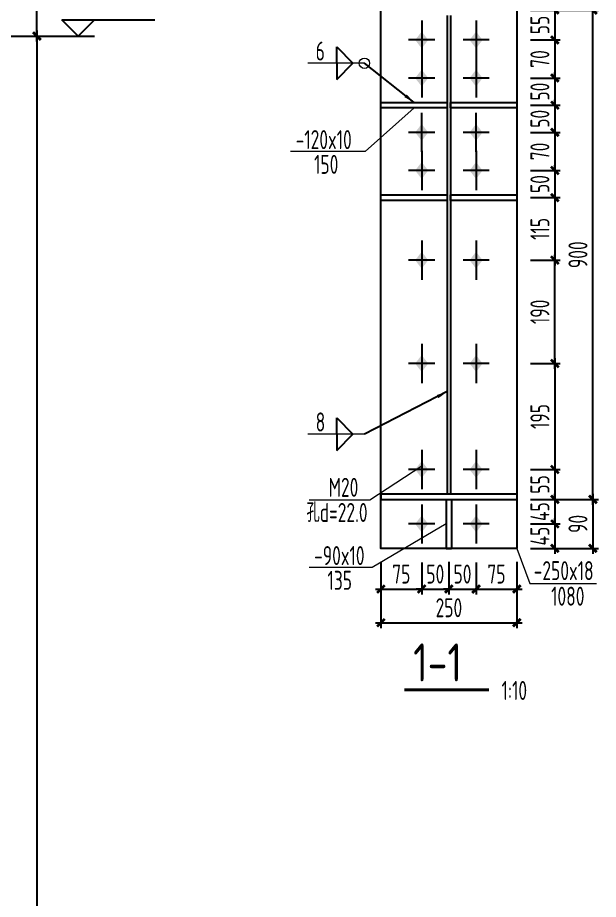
# Model space of a CAD drawing. Extents: x -3102990 to -851544, y -5293060 to -2540151.
# Drawn here: x -1190595 to -1179915, y -2655783 to -2639566 of the extents above; entities that cross this region are included whole.
import ezdxf

# ---------------------------------------------------------------- set-up
doc = ezdxf.new("R2010")
doc.units = 0
doc.header["$LTSCALE"] = 1000
doc.header["$PDMODE"] = 1
doc.linetypes.add('DOTE', pattern=[2.42, 2, -0.2, 0.02, -0.2])
doc.layers.get('0').update_dxf_attribs({"linetype": 'CONTINUOUS'})
doc.layers.get('Defpoints').update_dxf_attribs({"linetype": 'CONTINUOUS'})
for name, color, linetype in [('10', 7, 'CONTINUOUS'), ('AXIS', 253, 'DOTE'), ('COLU', 7, 'CONTINUOUS'), ('DIM', 3, 'CONTINUOUS'), ('NUM', 7, 'CONTINUOUS'), ('TEXT', 7, 'CONTINUOUS'), ('THIN', 7, 'CONTINUOUS'), ('WELD', 7, 'CONTINUOUS')]:
    doc.layers.add(name, color=color, linetype=linetype)
doc.styles.add('TSSD_Dimension', font='tssdeng.shx', dxfattribs={"width": 0.7, "bigfont": 'Hztxt.shx'})
doc.styles.add('TSSD_Label', font='tssdeng.shx', dxfattribs={"width": 0.75, "bigfont": 'hztxt.shx'})
doc.styles.add('TSSD_Rein', font='Tssdeng.shx', dxfattribs={"width": 0.75, "bigfont": 'hztxt.shx'})
doc.dimstyles.new('TSSD_10_100', dxfattribs={"dimtxt": 350, "dimasz": 100, "dimexe": 100, "dimexo": 250, "dimgap": 100, "dimtad": 1, "dimdec": 0, "dimlfac": 0.1, "dimzin": 0, "dimdsep": 46, "dimtxsty": 'TSSD_Dimension', "dimblk": 'ARCHTICK', "dimcen": 0, "dimdle": 100, "dimclrt": 7, "dimadec": 0, "dimazin": 0, "dimtfac": 1, "dimtdec": 0, "dimtix": 1, "dimtmove": 2, "dimatfit": 3, "dimldrblk": 'ARCHTICK', "dimfxl": 1, "dimtolj": 1, "dimtzin": 0, "dimarcsym": 0})
doc.dimstyles.new('TSSD_50_100', dxfattribs={"dimtxt": 350, "dimasz": 100, "dimexe": 100, "dimexo": 250, "dimgap": 100, "dimtad": 1, "dimdec": 0, "dimlfac": 0.5, "dimzin": 0, "dimdsep": 46, "dimtxsty": 'TSSD_Dimension', "dimblk": 'ARCHTICK', "dimcen": 0, "dimdle": 100, "dimclrt": 7, "dimadec": 0, "dimazin": 0, "dimtfac": 1, "dimtdec": 0, "dimtix": 1, "dimtmove": 2, "dimatfit": 3, "dimfxl": 1, "dimtolj": 1, "dimtzin": 0, "dimarcsym": 0})
doc.dimstyles.new('TSSD_LEADER_STYLE_200.0', dxfattribs={"dimtxt": 700, "dimasz": 200, "dimexe": 200, "dimexo": 500, "dimgap": 0.09, "dimtad": 0, "dimtih": 1, "dimtoh": 1, "dimdec": 4, "dimzin": 0, "dimdsep": 46, "dimtxsty": 'Standard', "dimcen": 0.09, "dimdle": 200, "dimclrt": 7, "dimadec": 0, "dimazin": 0, "dimtfac": 1, "dimtdec": 4, "dimtofl": 0, "dimtmove": 0, "dimatfit": 3, "dimfxl": 1, "dimtolj": 1, "dimtzin": 0, "dimarcsym": 0})

# ---------------------------------------------------------------- blocks, each defined once
blk = doc.blocks.new('_ArchTick')
at = {"color": 0, "const_width": 0.5}
blk.add_lwpolyline([(-0.71, -0.71), (0.71, 0.71)], dxfattribs=at)
blk = doc.blocks.new('*D502')
at = {"layer": 'Defpoints', "color": 0, "ltscale": 1.5}
for p in [(-1191534, -2639905), (-1191534, -2675905), (-1190240, -2675905)]:
    blk.add_point(p, dxfattribs=at)
at = {"layer": 'DIM', "color": 0, "lineweight": -2, "ltscale": 1.5}
for p, q in [((-1190240, -2639805), (-1190240, -2676005)), ((-1191284, -2639905), (-1190140, -2639905)), ((-1191284, -2675905), (-1190140, -2675905))]:
    blk.add_line(p, q, dxfattribs=at)
at = {"layer": 'DIM', "color": 0, "lineweight": -2, "ltscale": 1.5, "xscale": 100, "yscale": 100, "zscale": 100}
for p, rotation in [((-1190240, -2639905), 90), ((-1190240, -2675905), 270)]:
    blk.add_blockref('_ArchTick', p, dxfattribs=dict(at, rotation=rotation))
at = {"layer": 'DIM', "color": 7, "ltscale": 1.5, "insert": (-1190515, -2657905), "char_height": 350, "attachment_point": 5, "rotation": 90, "style": 'TSSD_Dimension'}
blk.add_mtext('\\A1;18000', dxfattribs=at)
blk = doc.blocks.new('*D500')
at = {"layer": 'Defpoints', "color": 0, "ltscale": 1.5}
for p in [(-1191534, -2637405), (-1190240, -2637405), (-1191534, -2639905)]:
    blk.add_point(p, dxfattribs=at)
at = {"layer": 'DIM', "color": 0, "lineweight": -2, "ltscale": 1.5}
for p, q in [((-1191284, -2637405), (-1190140, -2637405)), ((-1190240, -2640005), (-1190240, -2637305)), ((-1191284, -2639905), (-1190140, -2639905))]:
    blk.add_line(p, q, dxfattribs=at)
at = {"layer": 'DIM', "color": 0, "lineweight": -2, "ltscale": 1.5, "xscale": 100, "yscale": 100, "zscale": 100}
for p, rotation in [((-1190240, -2637405), 90), ((-1190240, -2639905), 270)]:
    blk.add_blockref('_ArchTick', p, dxfattribs=dict(at, rotation=rotation))
at = {"layer": 'DIM', "color": 7, "ltscale": 1.5, "insert": (-1190515, -2638655), "char_height": 350, "attachment_point": 5, "rotation": 90, "style": 'TSSD_Dimension'}
blk.add_mtext('\\A1;1250', dxfattribs=at)
blk = doc.blocks.new('A$C5C7C78FF')
at = {"layer": '10', "color": 0}
blk.add_solid([(27, -141, -192), (-73, -11, -192), (127, -11, -192), (27, 119, -192)], dxfattribs=at)
at = {"layer": 'AXIS', "color": 0, "linetype": 'ByBlock'}
for p, q in [((27, -311, -192), (27, 289, -192)), ((227, -11, -192), (-173, -11, -192))]:
    blk.add_line(p, q, dxfattribs=at)
blk = doc.blocks.new('*D2887')
at = {"layer": 'Defpoints', "color": 0}
for p in [(-1181414, -2639427), (-1181414, -2639977), (-1180715, -2639977)]:
    blk.add_point(p, dxfattribs=at)
at = {"layer": 'DIM', "color": 0, "lineweight": -2}
for p, q in [((-1180715, -2639327), (-1180715, -2640077)), ((-1181164, -2639427), (-1180615, -2639427)), ((-1181164, -2639977), (-1180615, -2639977))]:
    blk.add_line(p, q, dxfattribs=at)
at = {"layer": 'DIM', "color": 0, "lineweight": -2, "xscale": 100, "yscale": 100, "zscale": 100}
for p, rotation in [((-1180715, -2639427), 90), ((-1180715, -2639977), 270)]:
    blk.add_blockref('_ArchTick', p, dxfattribs=dict(at, rotation=rotation))
at = {"layer": 'DIM', "color": 7, "insert": (-1180990, -2639702), "char_height": 350, "attachment_point": 5, "rotation": 90, "style": 'TSSD_Dimension'}
blk.add_mtext('\\A1;55', dxfattribs=at)
blk = doc.blocks.new('*D2888')
at = {"layer": 'Defpoints', "color": 0}
for p in [(-1181414, -2647877), (-1181414, -2648427), (-1180715, -2648427)]:
    blk.add_point(p, dxfattribs=at)
at = {"layer": 'DIM', "color": 0, "lineweight": -2}
for p, q in [((-1180715, -2647777), (-1180715, -2648527)), ((-1181164, -2647877), (-1180615, -2647877)), ((-1181164, -2648427), (-1180615, -2648427))]:
    blk.add_line(p, q, dxfattribs=at)
at = {"layer": 'DIM', "color": 0, "lineweight": -2, "xscale": 100, "yscale": 100, "zscale": 100}
for p, rotation in [((-1180715, -2647877), 90), ((-1180715, -2648427), 270)]:
    blk.add_blockref('_ArchTick', p, dxfattribs=dict(at, rotation=rotation))
at = {"layer": 'DIM', "color": 7, "insert": (-1180990, -2648152), "char_height": 350, "attachment_point": 5, "rotation": 90, "style": 'TSSD_Dimension'}
blk.add_mtext('\\A1;55', dxfattribs=at)
blk = doc.blocks.new('*D2889')
at = {"layer": 'Defpoints', "color": 0}
for p in [(-1181414, -2648427), (-1181414, -2648877), (-1180715, -2648877)]:
    blk.add_point(p, dxfattribs=at)
at = {"layer": 'DIM', "color": 0, "lineweight": -2}
for p, q in [((-1181164, -2648427), (-1180615, -2648427)), ((-1180715, -2648427), (-1180715, -2648327)), ((-1180715, -2648427), (-1180715, -2648877)), ((-1181164, -2648877), (-1180615, -2648877)), ((-1180715, -2648877), (-1180715, -2648977))]:
    blk.add_line(p, q, dxfattribs=at)
at = {"layer": 'DIM', "color": 0, "lineweight": -2, "xscale": 100, "yscale": 100, "zscale": 100}
for p, rotation in [((-1180715, -2648427), 270), ((-1180715, -2648877), 90)]:
    blk.add_blockref('_ArchTick', p, dxfattribs=dict(at, rotation=rotation))
at = {"layer": 'DIM', "color": 7, "insert": (-1180990, -2648652), "char_height": 350, "attachment_point": 5, "rotation": 90, "style": 'TSSD_Dimension'}
blk.add_mtext('\\A1;45', dxfattribs=at)
blk = doc.blocks.new('*D2890')
at = {"layer": 'Defpoints', "color": 0}
for p in [(-1181414, -2648877), (-1181414, -2649327), (-1180715, -2649327)]:
    blk.add_point(p, dxfattribs=at)
at = {"layer": 'DIM', "color": 0, "lineweight": -2}
for p, q in [((-1181164, -2648877), (-1180615, -2648877)), ((-1180715, -2648877), (-1180715, -2648777)), ((-1180715, -2648877), (-1180715, -2649327)), ((-1181164, -2649327), (-1180615, -2649327)), ((-1180715, -2649327), (-1180715, -2649427))]:
    blk.add_line(p, q, dxfattribs=at)
at = {"layer": 'DIM', "color": 0, "lineweight": -2, "xscale": 100, "yscale": 100, "zscale": 100}
for p, rotation in [((-1180715, -2648877), 270), ((-1180715, -2649327), 90)]:
    blk.add_blockref('_ArchTick', p, dxfattribs=dict(at, rotation=rotation))
at = {"layer": 'DIM', "color": 7, "insert": (-1180990, -2649102), "char_height": 350, "attachment_point": 5, "rotation": 90, "style": 'TSSD_Dimension'}
blk.add_mtext('\\A1;45', dxfattribs=at)
blk = doc.blocks.new('*D2891')
at = {"layer": 'Defpoints', "color": 0}
for p in [(-1183914, -2649326), (-1183164, -2649337), (-1183164, -2650075)]:
    blk.add_point(p, dxfattribs=at)
at = {"layer": 'DIM', "color": 0, "lineweight": -2}
for p, q in [((-1183914, -2649576), (-1183914, -2650175)), ((-1183164, -2649587), (-1183164, -2650175)), ((-1184014, -2650075), (-1183064, -2650075))]:
    blk.add_line(p, q, dxfattribs=at)
at = {"layer": 'DIM', "color": 0, "lineweight": -2, "xscale": 100, "yscale": 100, "zscale": 100, "rotation": 180}
blk.add_blockref('_ArchTick', (-1183914, -2650075), dxfattribs=at)
at = {"layer": 'DIM', "color": 0, "lineweight": -2, "xscale": 100, "yscale": 100, "zscale": 100}
blk.add_blockref('_ArchTick', (-1183164, -2650075), dxfattribs=at)
at = {"layer": 'DIM', "color": 7, "insert": (-1183539, -2649800), "char_height": 350, "attachment_point": 5, "style": 'TSSD_Dimension'}
blk.add_mtext('\\A1;75', dxfattribs=at)
blk = doc.blocks.new('*D2892')
at = {"layer": 'Defpoints', "color": 0}
for p in [(-1183164, -2649337), (-1182664, -2649327), (-1182664, -2650075)]:
    blk.add_point(p, dxfattribs=at)
at = {"layer": 'DIM', "color": 0, "lineweight": -2}
for p, q in [((-1182664, -2649577), (-1182664, -2650175)), ((-1183164, -2649587), (-1183164, -2650175)), ((-1183164, -2650075), (-1183264, -2650075)), ((-1183164, -2650075), (-1182664, -2650075)), ((-1182664, -2650075), (-1182564, -2650075))]:
    blk.add_line(p, q, dxfattribs=at)
at = {"layer": 'DIM', "color": 0, "lineweight": -2, "xscale": 100, "yscale": 100, "zscale": 100}
blk.add_blockref('_ArchTick', (-1183164, -2650075), dxfattribs=at)
at = {"layer": 'DIM', "color": 0, "lineweight": -2, "xscale": 100, "yscale": 100, "zscale": 100, "rotation": 180}
blk.add_blockref('_ArchTick', (-1182664, -2650075), dxfattribs=at)
at = {"layer": 'DIM', "color": 7, "insert": (-1182914, -2649800), "char_height": 350, "attachment_point": 5, "style": 'TSSD_Dimension'}
blk.add_mtext('\\A1;50', dxfattribs=at)
blk = doc.blocks.new('*D2893')
at = {"layer": 'Defpoints', "color": 0}
for p in [(-1182664, -2649327), (-1182164, -2649337), (-1182164, -2650075)]:
    blk.add_point(p, dxfattribs=at)
at = {"layer": 'DIM', "color": 0, "lineweight": -2}
for p, q in [((-1182664, -2649577), (-1182664, -2650175)), ((-1182164, -2649587), (-1182164, -2650175)), ((-1182664, -2650075), (-1182764, -2650075)), ((-1182664, -2650075), (-1182164, -2650075)), ((-1182164, -2650075), (-1182064, -2650075))]:
    blk.add_line(p, q, dxfattribs=at)
at = {"layer": 'DIM', "color": 0, "lineweight": -2, "xscale": 100, "yscale": 100, "zscale": 100}
blk.add_blockref('_ArchTick', (-1182664, -2650075), dxfattribs=at)
at = {"layer": 'DIM', "color": 0, "lineweight": -2, "xscale": 100, "yscale": 100, "zscale": 100, "rotation": 180}
blk.add_blockref('_ArchTick', (-1182164, -2650075), dxfattribs=at)
at = {"layer": 'DIM', "color": 7, "insert": (-1182414, -2649800), "char_height": 350, "attachment_point": 5, "style": 'TSSD_Dimension'}
blk.add_mtext('\\A1;50', dxfattribs=at)
blk = doc.blocks.new('*D2894')
at = {"layer": 'Defpoints', "color": 0}
for p in [(-1182164, -2649337), (-1181414, -2649327), (-1181414, -2650075)]:
    blk.add_point(p, dxfattribs=at)
at = {"layer": 'DIM', "color": 0, "lineweight": -2}
for p, q in [((-1181414, -2649577), (-1181414, -2650175)), ((-1182164, -2649587), (-1182164, -2650175)), ((-1182264, -2650075), (-1181314, -2650075))]:
    blk.add_line(p, q, dxfattribs=at)
at = {"layer": 'DIM', "color": 0, "lineweight": -2, "xscale": 100, "yscale": 100, "zscale": 100, "rotation": 180}
blk.add_blockref('_ArchTick', (-1182164, -2650075), dxfattribs=at)
at = {"layer": 'DIM', "color": 0, "lineweight": -2, "xscale": 100, "yscale": 100, "zscale": 100}
blk.add_blockref('_ArchTick', (-1181414, -2650075), dxfattribs=at)
at = {"layer": 'DIM', "color": 7, "insert": (-1181789, -2649800), "char_height": 350, "attachment_point": 5, "style": 'TSSD_Dimension'}
blk.add_mtext('\\A1;75', dxfattribs=at)
blk = doc.blocks.new('*D2895')
at = {"layer": 'Defpoints', "color": 0}
for p in [(-1183914, -2649326), (-1181414, -2649327), (-1181414, -2650694)]:
    blk.add_point(p, dxfattribs=at)
at = {"layer": 'DIM', "color": 0, "lineweight": -2}
for p, q in [((-1183914, -2649576), (-1183914, -2650794)), ((-1181414, -2649577), (-1181414, -2650794)), ((-1184014, -2650694), (-1181314, -2650694))]:
    blk.add_line(p, q, dxfattribs=at)
at = {"layer": 'DIM', "color": 0, "lineweight": -2, "xscale": 100, "yscale": 100, "zscale": 100, "rotation": 180}
blk.add_blockref('_ArchTick', (-1183914, -2650694), dxfattribs=at)
at = {"layer": 'DIM', "color": 0, "lineweight": -2, "xscale": 100, "yscale": 100, "zscale": 100}
blk.add_blockref('_ArchTick', (-1181414, -2650694), dxfattribs=at)
at = {"layer": 'DIM', "color": 7, "insert": (-1182664, -2650419), "char_height": 350, "attachment_point": 5, "style": 'TSSD_Dimension'}
blk.add_mtext('\\A1;250', dxfattribs=at)
blk = doc.blocks.new('_WELD004')
at = {"color": 0, "linetype": 'ByBlock'}
for p, q in [((0, 1), (1, 0)), ((0, 0), (0, 1))]:
    blk.add_line(p, q, dxfattribs=at)
blk = doc.blocks.new('*D2897')
at = {"layer": 'Defpoints', "color": 0}
for p in [(-1181414, -2648427), (-1181414, -2649327), (-1180015, -2649327)]:
    blk.add_point(p, dxfattribs=at)
at = {"layer": 'DIM', "color": 0, "lineweight": -2}
for p, q in [((-1181164, -2648427), (-1179915, -2648427)), ((-1180015, -2648327), (-1180015, -2649427)), ((-1181164, -2649327), (-1179915, -2649327))]:
    blk.add_line(p, q, dxfattribs=at)
at = {"layer": 'DIM', "color": 0, "lineweight": -2, "xscale": 100, "yscale": 100, "zscale": 100}
for p, rotation in [((-1180015, -2648427), 90), ((-1180015, -2649327), 270)]:
    blk.add_blockref('_ArchTick', p, dxfattribs=dict(at, rotation=rotation))
at = {"layer": 'DIM', "color": 7, "insert": (-1180290, -2648877), "char_height": 350, "attachment_point": 5, "rotation": 90, "style": 'TSSD_Dimension'}
blk.add_mtext('\\A1;90', dxfattribs=at)
blk = doc.blocks.new('*D2898')
at = {"layer": 'Defpoints', "color": 0, "ltscale": 1.5}
for p in [(-1181414, -2639427), (-1180015, -2639427), (-1181414, -2648427)]:
    blk.add_point(p, dxfattribs=at)
at = {"layer": 'DIM', "color": 0, "lineweight": -2, "ltscale": 1.5}
for p, q in [((-1180015, -2648527), (-1180015, -2639327)), ((-1181164, -2639427), (-1179915, -2639427)), ((-1181164, -2648427), (-1179915, -2648427))]:
    blk.add_line(p, q, dxfattribs=at)
at = {"layer": 'DIM', "color": 0, "lineweight": -2, "ltscale": 1.5, "xscale": 100, "yscale": 100, "zscale": 100}
for p, rotation in [((-1180015, -2639427), 90), ((-1180015, -2648427), 270)]:
    blk.add_blockref('_ArchTick', p, dxfattribs=dict(at, rotation=rotation))
at = {"layer": 'DIM', "color": 7, "ltscale": 1.5, "insert": (-1180290, -2643927), "char_height": 350, "attachment_point": 5, "rotation": 90, "style": 'TSSD_Dimension'}
blk.add_mtext('\\A1;900', dxfattribs=at)
blk = doc.blocks.new('*D2914')
at = {"layer": 'Defpoints', "color": 0, "ltscale": 1.5}
for p in [(-1181414, -2639977), (-1181414, -2640677), (-1180715, -2640677)]:
    blk.add_point(p, dxfattribs=at)
at = {"layer": 'DIM', "color": 0, "lineweight": -2, "ltscale": 1.5}
for p, q in [((-1181164, -2639977), (-1180615, -2639977)), ((-1180715, -2639877), (-1180715, -2640777)), ((-1181164, -2640677), (-1180615, -2640677))]:
    blk.add_line(p, q, dxfattribs=at)
at = {"layer": 'DIM', "color": 0, "lineweight": -2, "ltscale": 1.5, "xscale": 100, "yscale": 100, "zscale": 100}
for p, rotation in [((-1180715, -2639977), 90), ((-1180715, -2640677), 270)]:
    blk.add_blockref('_ArchTick', p, dxfattribs=dict(at, rotation=rotation))
at = {"layer": 'DIM', "color": 7, "ltscale": 1.5, "insert": (-1180990, -2640327), "char_height": 350, "attachment_point": 5, "rotation": 90, "style": 'TSSD_Dimension'}
blk.add_mtext('\\A1;70', dxfattribs=at)
blk = doc.blocks.new('*D2915')
at = {"layer": 'Defpoints', "color": 0, "ltscale": 1.5}
for p in [(-1181414, -2640677), (-1181414, -2641177), (-1180715, -2641177)]:
    blk.add_point(p, dxfattribs=at)
at = {"layer": 'DIM', "color": 0, "lineweight": -2, "ltscale": 1.5}
for p, q in [((-1180715, -2640677), (-1180715, -2640577)), ((-1181164, -2640677), (-1180615, -2640677)), ((-1180715, -2640677), (-1180715, -2641177)), ((-1181164, -2641177), (-1180615, -2641177)), ((-1180715, -2641177), (-1180715, -2641277))]:
    blk.add_line(p, q, dxfattribs=at)
at = {"layer": 'DIM', "color": 0, "lineweight": -2, "ltscale": 1.5, "xscale": 100, "yscale": 100, "zscale": 100}
for p, rotation in [((-1180715, -2640677), 270), ((-1180715, -2641177), 90)]:
    blk.add_blockref('_ArchTick', p, dxfattribs=dict(at, rotation=rotation))
at = {"layer": 'DIM', "color": 7, "ltscale": 1.5, "insert": (-1180990, -2640927), "char_height": 350, "attachment_point": 5, "rotation": 90, "style": 'TSSD_Dimension'}
blk.add_mtext('\\A1;50', dxfattribs=at)
blk = doc.blocks.new('*D2916')
at = {"layer": 'Defpoints', "color": 0, "ltscale": 1.5}
for p in [(-1181414, -2642877, -288), (-1181414, -2644027), (-1180715, -2644027)]:
    blk.add_point(p, dxfattribs=at)
at = {"layer": 'DIM', "color": 0, "lineweight": -2, "ltscale": 1.5}
for p, q in [((-1181164, -2642877), (-1180615, -2642877)), ((-1180715, -2642777), (-1180715, -2644127)), ((-1181164, -2644027), (-1180615, -2644027))]:
    blk.add_line(p, q, dxfattribs=at)
at = {"layer": 'DIM', "color": 0, "lineweight": -2, "ltscale": 1.5, "xscale": 100, "yscale": 100, "zscale": 100}
for p, rotation in [((-1180715, -2642877), 90), ((-1180715, -2644027), 270)]:
    blk.add_blockref('_ArchTick', p, dxfattribs=dict(at, rotation=rotation))
at = {"layer": 'DIM', "color": 7, "ltscale": 1.5, "insert": (-1180990, -2643452), "char_height": 350, "attachment_point": 5, "rotation": 90, "style": 'TSSD_Dimension'}
blk.add_mtext('\\A1;115', dxfattribs=at)
blk = doc.blocks.new('*D2917')
at = {"layer": 'Defpoints', "color": 0, "ltscale": 1.5}
for p in [(-1181414, -2645927, -288), (-1181414, -2647877), (-1180715, -2647877)]:
    blk.add_point(p, dxfattribs=at)
at = {"layer": 'DIM', "color": 0, "lineweight": -2, "ltscale": 1.5}
for p, q in [((-1180715, -2645827), (-1180715, -2647977)), ((-1181164, -2645927), (-1180615, -2645927)), ((-1181164, -2647877), (-1180615, -2647877))]:
    blk.add_line(p, q, dxfattribs=at)
at = {"layer": 'DIM', "color": 0, "lineweight": -2, "ltscale": 1.5, "xscale": 100, "yscale": 100, "zscale": 100}
for p, rotation in [((-1180715, -2645927), 90), ((-1180715, -2647877), 270)]:
    blk.add_blockref('_ArchTick', p, dxfattribs=dict(at, rotation=rotation))
at = {"layer": 'DIM', "color": 7, "ltscale": 1.5, "insert": (-1180990, -2646902), "char_height": 350, "attachment_point": 5, "rotation": 90, "style": 'TSSD_Dimension'}
blk.add_mtext('\\A1;195', dxfattribs=at)
blk = doc.blocks.new('*D2933')
at = {"layer": 'Defpoints', "color": 0, "ltscale": 1.5}
for p in [(-1181414, -2641177), (-1181414, -2641677), (-1180715, -2641677)]:
    blk.add_point(p, dxfattribs=at)
at = {"layer": 'DIM', "color": 0, "lineweight": -2, "ltscale": 1.5}
for p, q in [((-1180715, -2641177), (-1180715, -2641077)), ((-1181164, -2641177), (-1180615, -2641177)), ((-1180715, -2641177), (-1180715, -2641677)), ((-1181164, -2641677), (-1180615, -2641677)), ((-1180715, -2641677), (-1180715, -2641777))]:
    blk.add_line(p, q, dxfattribs=at)
at = {"layer": 'DIM', "color": 0, "lineweight": -2, "ltscale": 1.5, "xscale": 100, "yscale": 100, "zscale": 100}
for p, rotation in [((-1180715, -2641177), 270), ((-1180715, -2641677), 90)]:
    blk.add_blockref('_ArchTick', p, dxfattribs=dict(at, rotation=rotation))
at = {"layer": 'DIM', "color": 7, "ltscale": 1.5, "insert": (-1180990, -2641427), "char_height": 350, "attachment_point": 5, "rotation": 90, "style": 'TSSD_Dimension'}
blk.add_mtext('\\A1;50', dxfattribs=at)
blk = doc.blocks.new('*D2934')
at = {"layer": 'Defpoints', "color": 0, "ltscale": 1.5}
for p in [(-1181414, -2641677), (-1181414, -2642377), (-1180715, -2642377)]:
    blk.add_point(p, dxfattribs=at)
at = {"layer": 'DIM', "color": 0, "lineweight": -2, "ltscale": 1.5}
for p, q in [((-1180715, -2641577), (-1180715, -2642477)), ((-1181164, -2641677), (-1180615, -2641677)), ((-1181164, -2642377), (-1180615, -2642377))]:
    blk.add_line(p, q, dxfattribs=at)
at = {"layer": 'DIM', "color": 0, "lineweight": -2, "ltscale": 1.5, "xscale": 100, "yscale": 100, "zscale": 100}
for p, rotation in [((-1180715, -2641677), 90), ((-1180715, -2642377), 270)]:
    blk.add_blockref('_ArchTick', p, dxfattribs=dict(at, rotation=rotation))
at = {"layer": 'DIM', "color": 7, "ltscale": 1.5, "insert": (-1180990, -2642027), "char_height": 350, "attachment_point": 5, "rotation": 90, "style": 'TSSD_Dimension'}
blk.add_mtext('\\A1;70', dxfattribs=at)
blk = doc.blocks.new('*D2935')
at = {"layer": 'Defpoints', "color": 0, "ltscale": 1.5}
for p in [(-1181414, -2642377), (-1181414, -2642877), (-1180715, -2642877)]:
    blk.add_point(p, dxfattribs=at)
at = {"layer": 'DIM', "color": 0, "lineweight": -2, "ltscale": 1.5}
for p, q in [((-1180715, -2642377), (-1180715, -2642277)), ((-1181164, -2642377), (-1180615, -2642377)), ((-1180715, -2642377), (-1180715, -2642877)), ((-1181164, -2642877), (-1180615, -2642877)), ((-1180715, -2642877), (-1180715, -2642977))]:
    blk.add_line(p, q, dxfattribs=at)
at = {"layer": 'DIM', "color": 0, "lineweight": -2, "ltscale": 1.5, "xscale": 100, "yscale": 100, "zscale": 100}
for p, rotation in [((-1180715, -2642377), 270), ((-1180715, -2642877), 90)]:
    blk.add_blockref('_ArchTick', p, dxfattribs=dict(at, rotation=rotation))
at = {"layer": 'DIM', "color": 7, "ltscale": 1.5, "insert": (-1180990, -2642627), "char_height": 350, "attachment_point": 5, "rotation": 90, "style": 'TSSD_Dimension'}
blk.add_mtext('\\A1;50', dxfattribs=at)
blk = doc.blocks.new('*D2939')
at = {"layer": 'Defpoints', "color": 0, "ltscale": 1.5}
for p in [(-1181414, -2644027), (-1180715, -2644027), (-1181414, -2645927)]:
    blk.add_point(p, dxfattribs=at)
at = {"layer": 'DIM', "color": 0, "lineweight": -2, "ltscale": 1.5}
for p, q in [((-1181164, -2644027), (-1180615, -2644027)), ((-1180715, -2646027), (-1180715, -2643927)), ((-1181164, -2645927), (-1180615, -2645927))]:
    blk.add_line(p, q, dxfattribs=at)
at = {"layer": 'DIM', "color": 0, "lineweight": -2, "ltscale": 1.5, "xscale": 100, "yscale": 100, "zscale": 100}
for p, rotation in [((-1180715, -2644027), 90), ((-1180715, -2645927), 270)]:
    blk.add_blockref('_ArchTick', p, dxfattribs=dict(at, rotation=rotation))
at = {"layer": 'DIM', "color": 7, "ltscale": 1.5, "insert": (-1180990, -2644977), "char_height": 350, "attachment_point": 5, "rotation": 90, "style": 'TSSD_Dimension'}
blk.add_mtext('\\A1;190', dxfattribs=at)

msp = doc.modelspace()

# ---------------------------------------------------------------- linework, layer by layer
at = {"layer": 'COLU', "linetype": 'ByBlock'}
for p, q in [((-1182693.85, -2639527.27, -288), (-1182693.85, -2648327.27, -288)), ((-1182633.85, -2639527.27, -288), (-1182633.85, -2648327.27, -288)), ((-1181413.85, -2647127.27, -288), (-1181413.85, -2647227.27, -288)), ((-1183913.85, -2648327.27, -288), (-1181413.85, -2648327.27, -288)), ((-1183913.85, -2648327.27, -288), (-1183913.85, -2648427.27, -288)), ((-1183913.85, -2648427.27, -288), (-1181413.85, -2648427.27, -288)), ((-1182713.85, -2648427.27, -288), (-1182713.85, -2649327.27, -288)), ((-1182613.85, -2648427.27, -288), (-1182613.85, -2649327.27, -288)), ((-1181413.85, -2648327.27, -288), (-1181413.85, -2648427.27, -288)), ((-1182713.85, -2649327.27, -288), (-1182613.85, -2649327.27, -288))]:
    msp.add_line(p, q, dxfattribs=at)
at = {"layer": 'COLU', "linetype": 'ByBlock', "lineweight": 9}
for p, q in [((-1183303.85, -2641227.27, -288), (-1184201.14, -2642026.38, -288)), ((-1184201.14, -2642026.38, -288), (-1185575.13, -2642026.38, -288)), ((-1183163.85, -2647814.04, -288), (-1184114.93, -2648443.65, -96)), ((-1182713.85, -2648877.27, -288), (-1184074.14, -2649676.38, -288)), ((-1181413.85, -2649327.27, -288), (-1181172.87, -2649975.79, -96)), ((-1184074.14, -2649676.38, -288), (-1185235.13, -2649676.38, -288)), ((-1181172.87, -2649975.79, -96), (-1179946.81, -2649975.79, -96))]:
    msp.add_line(p, q, dxfattribs=at)
at = {"layer": 'COLU', "elevation": -288}
for points in [[(-1183913.85, -2638527.27), (-1181413.85, -2638527.27), (-1181413.85, -2649327.27), (-1183913.85, -2649327.27)], [(-1183913.85, -2641127.27), (-1182693.85, -2641127.27), (-1182693.85, -2641227.27), (-1183913.85, -2641227.27)], [(-1182633.85, -2641127.27), (-1181413.85, -2641127.27), (-1181413.85, -2641227.27), (-1182633.85, -2641227.27)], [(-1183913.85, -2642827.27), (-1182693.85, -2642827.27), (-1182693.85, -2642927.27), (-1183913.85, -2642927.27)], [(-1182633.85, -2642827.27), (-1181413.85, -2642827.27), (-1181413.85, -2642927.27), (-1182633.85, -2642927.27)]]:
    msp.add_lwpolyline(points, close=True, dxfattribs=at)
at = {"layer": 'NUM', "const_width": 50}
msp.add_lwpolyline([(-1183484.03, -2651928.62), (-1181925.76, -2651928.62)], dxfattribs=at)
at = {"layer": 'TEXT', "lineweight": 9}
msp.add_line((-1184114.93, -2648443.65, -96), (-1185231.72, -2648443.65, -96), dxfattribs=at)
at = {"layer": 'THIN'}
for p, q in [((-1189481.5, -2639905.19), (-1189781.5, -2639605.19)), ((-1189781.5, -2639605.19), (-1189181.5, -2639605.19)), ((-1189481.5, -2639905.19), (-1189181.5, -2639605.19)), ((-1189181.5, -2639605.19), (-1188070.92, -2639605.19)), ((-1190434.11, -2639905.19), (-1189181.5, -2639905.19)), ((-1189481.5, -2639905.19), (-1189481.5, -2639905.19))]:
    msp.add_line(p, q, dxfattribs=at)
at = {"layer": 'WELD', "lineweight": 9}
for p, q in [((-1184218.02, -2640405, -576), (-1185259.12, -2640405, -576)), ((-1184218.02, -2647227.74, -576), (-1185259.12, -2647227.74, -576))]:
    msp.add_line(p, q, dxfattribs=at)
msp.add_circle((-1184218.02, -2640405, -576), 96.07, dxfattribs=at)

# ---------------------------------------------------------------- block references
at = {"layer": 'COLU', "linetype": 'ByBlock', "xscale": -1.199999999953434, "yscale": 1.199999999720603, "zscale": 1.200000000000045, "rotation": 180}
for p in [(-1183196.52, -2639990.7, -57.6), (-1182196.52, -2639990.7, -57.6), (-1183196.52, -2640690.7, -57.6), (-1182196.52, -2640690.7, -57.6), (-1183196.52, -2642390.7, -57.6), (-1182196.52, -2642390.7, -57.6), (-1183196.52, -2644040.7, 230.4), (-1182196.52, -2644040.7, 230.4), (-1183196.52, -2645940.7, -57.6), (-1182196.52, -2645940.7, -57.6), (-1183196.52, -2647890.7, -57.6), (-1182196.52, -2647890.7, -57.6), (-1183196.52, -2648890.7, -57.6), (-1182196.52, -2648890.7, -57.6)]:
    msp.add_blockref('A$C5C7C78FF', p, dxfattribs=at)
at = {"layer": 'COLU', "linetype": 'ByBlock', "xscale": 1.199999999953434, "yscale": 1.200000000186265, "zscale": 1.200000000000045}
for p in [(-1183196.52, -2641663.85, -57.6), (-1182196.52, -2641663.85, -57.6)]:
    msp.add_blockref('A$C5C7C78FF', p, dxfattribs=at)
at = {"layer": 'WELD', "xscale": 300, "yscale": 300, "zscale": 300}
for p in [(-1184727.62, -2640405, -576), (-1184727.62, -2647227.74, -576)]:
    msp.add_blockref('_WELD004', p, dxfattribs=at)
at = {"layer": 'WELD', "xscale": -300, "yscale": 300, "zscale": 300, "rotation": 180}
for p in [(-1184727.62, -2640405, -576), (-1184727.62, -2647227.74, -576)]:
    msp.add_blockref('_WELD004', p, dxfattribs=at)

# ---------------------------------------------------------------- texts
at = {"layer": 'TEXT', "lineweight": 9}
for s, height, style, width, p in [('6', 350, 'TSSD_Rein', 0.7, (-1185114.23, -2640355, -576)), ('-120x10', 350, 'TSSD_Rein', 0.7, (-1185482.22, -2641984.77, -288)), ('150', 350, 'TSSD_Rein', 0.7, (-1185143.73, -2642439.7, -288)), ('8', 350, 'TSSD_Rein', 0.7, (-1185114.23, -2647177.74, -576)), ('M20', 350, 'TSSD_Rein', 0.7, (-1184876.76, -2648380.19, -96)), ('孔d=22.0', 350, 'TSSD_Rein', 0.7, (-1185283.93, -2648841.79, -96)), ('-90x10', 350, 'TSSD_Rein', 0.7, (-1185142.22, -2649634.77, -288)), ('-250x18', 350, 'TSSD_Rein', 0.7, (-1181103.25, -2649911.93, -96)), ('135', 350, 'TSSD_Rein', 0.7, (-1184896.91, -2650089.7, -288)), ('1080', 350, 'TSSD_Rein', 0.7, (-1180784.31, -2650382.4, -96)), ('1-1', 700, 'TSSD_Label', 0.8, (-1183321.03, -2651775.22)), ('1:10', 350, 'TSSD_Rein', 0.7, (-1181695.79, -2652115.79))]:
    msp.add_text(s, height=height, dxfattribs=dict(at, style=style, width=width)).set_placement(p)

# ---------------------------------------------------------------- dimensions: what is measured, and where the dimension line sits
at = {"layer": 'DIM', "ltscale": 1.5}
for base, p1, p2, dimstyle, picture, middle in [((-1190239.75, -2637405.11), (-1191533.73, -2639905.19), (-1191533.73, -2637405.11), 'TSSD_50_100', '*D500', (-1190514.75, -2638655.15)), ((-1180014.85, -2639427.27), (-1181413.85, -2648427.27), (-1181413.85, -2639427.27), 'TSSD_10_100', '*D2898', (-1180289.85, -2643927.27)), ((-1190239.75, -2675905.11), (-1191533.73, -2639905.19), (-1191533.73, -2675905.11), 'TSSD_50_100', '*D502', (-1190514.75, -2657905.15)), ((-1180714.81, -2640677.27), (-1181413.85, -2639977.27), (-1181413.85, -2640677.27), 'TSSD_10_100', '*D2914', (-1180989.81, -2640327.27)), ((-1180714.81, -2641177.27), (-1181413.85, -2640677.27), (-1181413.85, -2641177.27), 'TSSD_10_100', '*D2915', (-1180989.81, -2640927.27)), ((-1180714.81, -2641677.27), (-1181413.85, -2641177.27), (-1181413.85, -2641677.27), 'TSSD_10_100', '*D2933', (-1180989.81, -2641427.27)), ((-1180714.81, -2642377.27), (-1181413.85, -2641677.27), (-1181413.85, -2642377.27), 'TSSD_10_100', '*D2934', (-1180989.81, -2642027.27)), ((-1180714.81, -2642877.27), (-1181413.85, -2642377.27), (-1181413.85, -2642877.27), 'TSSD_10_100', '*D2935', (-1180989.81, -2642627.27)), ((-1180714.81, -2644027.27), (-1181413.85, -2642877.27, -288), (-1181413.85, -2644027.27), 'TSSD_10_100', '*D2916', (-1180989.81, -2643452.27)), ((-1180714.81, -2644027.27), (-1181413.85, -2645927.27), (-1181413.85, -2644027.27), 'TSSD_10_100', '*D2939', (-1180989.81, -2644977.27)), ((-1180714.81, -2647877.27), (-1181413.85, -2645927.27, -288), (-1181413.85, -2647877.27), 'TSSD_10_100', '*D2917', (-1180989.81, -2646902.27))]:
    dim = msp.add_linear_dim(base=base, p1=p1, p2=p2, angle=90, dimstyle=dimstyle, dxfattribs=at)
    dim.commit()
    dim.dimension.update_dxf_attribs({"geometry": picture, "text_midpoint": middle})
at = {"layer": 'DIM'}
for base, p1, p2, picture, middle in [((-1180714.81, -2639977.27, -288), (-1181413.85, -2639427.27, -288), (-1181413.85, -2639977.27, -288), '*D2887', (-1180989.81, -2639702.27, -288)), ((-1180714.81, -2648427.27, -288), (-1181413.85, -2647877.27, -288), (-1181413.85, -2648427.27, -288), '*D2888', (-1180989.81, -2648152.27, -288)), ((-1180714.81, -2648877.27, -288), (-1181413.85, -2648427.27, -288), (-1181413.85, -2648877.27, -288), '*D2889', (-1180989.81, -2648652.27, -288)), ((-1180014.85, -2649327.27, -288), (-1181413.85, -2648427.27, -288), (-1181413.85, -2649327.27, -288), '*D2897', (-1180289.85, -2648877.27, -288)), ((-1180714.81, -2649327.27, -288), (-1181413.85, -2648877.27, -288), (-1181413.85, -2649327.27, -288), '*D2890', (-1180989.81, -2649102.27, -288))]:
    dim = msp.add_linear_dim(base=base, p1=p1, p2=p2, angle=90, dimstyle='TSSD_10_100', dxfattribs=at)
    dim.commit()
    dim.dimension.update_dxf_attribs({"geometry": picture, "text_midpoint": middle})
for base, p1, p2, picture, middle in [((-1183163.85, -2650074.56, -288), (-1183913.83, -2649325.69, -288), (-1183163.85, -2649337.47, -288), '*D2891', (-1183538.84, -2649799.56, -288)), ((-1181413.85, -2650693.54, -288), (-1183913.83, -2649325.69, -288), (-1181413.85, -2649327.27, -288), '*D2895', (-1182663.84, -2650418.54, -288)), ((-1182663.85, -2650074.56, -288), (-1183163.85, -2649337.47, -288), (-1182663.85, -2649327.27, -288), '*D2892', (-1182913.85, -2649799.56, -288)), ((-1182163.85, -2650074.56, -288), (-1182663.85, -2649327.27, -288), (-1182163.85, -2649337.47, -288), '*D2893', (-1182413.85, -2649799.56, -288)), ((-1181413.85, -2650074.56, -288), (-1182163.85, -2649337.47, -288), (-1181413.85, -2649327.27, -288), '*D2894', (-1181788.85, -2649799.56, -288))]:
    dim = msp.add_linear_dim(base=base, p1=p1, p2=p2, dimstyle='TSSD_10_100', dxfattribs=at)
    dim.commit()
    dim.dimension.update_dxf_attribs({"geometry": picture, "text_midpoint": middle})

# ---------------------------------------------------------------- leaders
at = {"layer": 'WELD', "lineweight": 9}
for points in [[(-1183303.85, -2641127.27, -576), (-1184218.02, -2640405, -576)], [(-1182693.85, -2646445.17, -576), (-1184218.02, -2647227.74, -576)]]:
    msp.add_leader(points, dimstyle='TSSD_LEADER_STYLE_200.0', dxfattribs=at)

doc.saveas('drawing.dxf')
